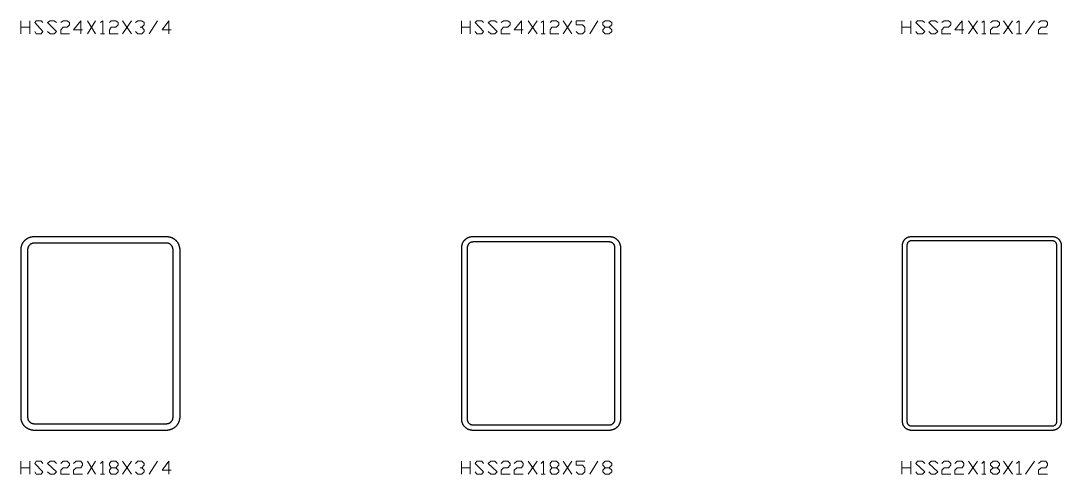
# Model space of a CAD drawing. Header units: inches. Extents: x 0 to 975, y -1305 to 34.
# Drawn here: x 600 to 718, y -105 to -53.5 of the extents above; entities that cross this region are included whole.
import ezdxf

# ---------------------------------------------------------------- set-up
doc = ezdxf.new("R2010")
doc.units = ezdxf.units.IN
doc.header["$MEASUREMENT"] = 0
doc.layers.add('AISC_STEEL', color=7, linetype='Continuous')

msp = doc.modelspace()

# ---------------------------------------------------------------- linework, layer by layer
at = {"color": 3, "lineweight": 0}
for p, q in [((599.98, -55), (599.98, -53.52)), ((599.98, -54.26), (600.99, -54.26)), ((600.99, -53.52), (600.99, -55)), ((607.54, -53.52), (608.46, -55)), ((607.54, -55), (608.46, -53.52)), ((611.5, -53.52), (612.52, -55)), ((611.5, -55), (612.52, -53.52)), ((614.55, -55), (615.47, -53.52)), ((649.96, -55), (649.96, -53.52)), ((649.96, -54.26), (650.97, -54.26)), ((650.97, -53.52), (650.97, -55)), ((657.52, -53.52), (658.54, -55)), ((657.52, -55), (658.54, -53.52)), ((661.49, -53.52), (662.5, -55)), ((661.49, -55), (662.5, -53.52)), ((664.53, -55), (665.45, -53.52)), ((699.94, -55), (699.94, -53.52)), ((699.94, -54.26), (700.95, -54.26)), ((700.95, -53.52), (700.95, -55)), ((707.5, -53.52), (708.52, -55)), ((707.5, -55), (708.52, -53.52)), ((711.47, -53.52), (712.48, -55)), ((711.47, -55), (712.48, -53.52)), ((713.96, -55), (714.97, -53.52)), ((609.01, -55), (609.48, -55)), ((659, -55), (659.46, -55)), ((708.98, -55), (709.44, -55)), ((712.94, -55), (713.5, -55)), ((599.98, -104.98), (599.98, -103.5)), ((600.99, -103.5), (600.99, -104.98)), ((607.54, -103.5), (608.46, -104.98)), ((607.54, -104.98), (608.46, -103.5)), ((611.5, -103.5), (612.52, -104.98)), ((611.5, -104.98), (612.52, -103.5)), ((614.55, -104.98), (615.47, -103.5)), ((649.96, -104.98), (649.96, -103.5)), ((650.97, -103.5), (650.97, -104.98)), ((657.52, -103.5), (658.54, -104.98)), ((657.52, -104.98), (658.54, -103.5)), ((661.49, -103.5), (662.5, -104.98)), ((661.49, -104.98), (662.5, -103.5)), ((664.53, -104.98), (665.45, -103.5)), ((699.94, -104.98), (699.94, -103.5)), ((700.95, -103.5), (700.95, -104.98)), ((707.5, -103.5), (708.52, -104.98)), ((707.5, -104.98), (708.52, -103.5)), ((711.47, -103.5), (712.48, -104.98)), ((711.47, -104.98), (712.48, -103.5)), ((713.96, -104.98), (714.97, -103.5)), ((599.98, -104.24), (600.99, -104.24)), ((609.01, -104.98), (609.48, -104.98)), ((649.96, -104.24), (650.97, -104.24)), ((659, -104.98), (659.46, -104.98)), ((699.94, -104.24), (700.95, -104.24)), ((708.98, -104.98), (709.44, -104.98)), ((712.94, -104.98), (713.5, -104.98))]:
    msp.add_line(p, q, dxfattribs=at)
for points in [[(601.55, -54.72), (601.73, -55), (602.28, -55), (602.47, -54.72), (601.55, -53.71), (601.73, -53.52), (602.28, -53.52), (602.47, -53.71)], [(603.02, -54.72), (603.3, -55), (603.76, -55), (604.04, -54.72), (603.02, -53.71), (603.3, -53.52), (603.76, -53.52), (604.04, -53.71)], [(604.5, -53.71), (604.77, -53.52), (605.23, -53.52), (605.51, -53.71), (605.51, -53.98), (605.23, -54.26), (604.77, -54.26), (604.5, -54.54), (604.5, -55), (605.51, -55)], [(606.99, -54.54), (605.97, -54.54), (606.8, -53.52), (606.8, -55)], [(609.01, -53.71), (609.29, -53.52), (609.29, -55)], [(610.03, -53.71), (610.21, -53.52), (610.77, -53.52), (611.04, -53.71), (611.04, -53.98), (610.77, -54.26), (610.21, -54.26), (610.03, -54.54), (610.03, -55), (611.04, -55)], [(612.98, -53.71), (613.26, -53.52), (613.72, -53.52), (613.99, -53.71), (613.99, -53.98), (613.72, -54.26), (613.53, -54.26)], [(613.72, -54.26), (613.99, -54.54), (613.99, -54.72), (613.72, -55), (613.26, -55), (612.98, -54.72)], [(617.04, -54.54), (616.02, -54.54), (616.76, -53.52), (616.76, -55)], [(651.53, -54.72), (651.71, -55), (652.26, -55), (652.45, -54.72), (651.53, -53.71), (651.71, -53.52), (652.26, -53.52), (652.45, -53.71)], [(653, -54.72), (653.28, -55), (653.74, -55), (654.02, -54.72), (653, -53.71), (653.28, -53.52), (653.74, -53.52), (654.02, -53.71)], [(654.48, -53.71), (654.75, -53.52), (655.22, -53.52), (655.49, -53.71), (655.49, -53.98), (655.22, -54.26), (654.75, -54.26), (654.48, -54.54), (654.48, -55), (655.49, -55)], [(656.97, -54.54), (655.95, -54.54), (656.78, -53.52), (656.78, -55)], [(659, -53.71), (659.27, -53.52), (659.27, -55)], [(660.01, -53.71), (660.2, -53.52), (660.75, -53.52), (661.03, -53.71), (661.03, -53.98), (660.75, -54.26), (660.2, -54.26), (660.01, -54.54), (660.01, -55), (661.03, -55)], [(662.96, -54.72), (663.24, -55), (663.7, -55), (663.98, -54.72), (663.98, -54.26), (663.7, -53.98), (662.96, -53.98), (662.96, -53.52), (663.98, -53.52)], [(666.74, -54.26), (667.02, -54.54), (667.02, -54.72), (666.74, -55), (666.28, -55), (666, -54.72), (666, -54.54), (666.28, -54.26), (666.74, -54.26), (667.02, -53.98), (667.02, -53.71), (666.74, -53.52), (666.28, -53.52), (666, -53.71), (666, -53.98), (666.28, -54.26)], [(701.51, -54.72), (701.69, -55), (702.25, -55), (702.52, -54.72), (701.51, -53.71), (701.69, -53.52), (702.25, -53.52), (702.52, -53.71)], [(702.98, -54.72), (703.26, -55), (703.72, -55), (704, -54.72), (702.98, -53.71), (703.26, -53.52), (703.72, -53.52), (704, -53.71)], [(704.46, -53.71), (704.74, -53.52), (705.2, -53.52), (705.47, -53.71), (705.47, -53.98), (705.2, -54.26), (704.74, -54.26), (704.46, -54.54), (704.46, -55), (705.47, -55)], [(706.95, -54.54), (705.93, -54.54), (706.76, -53.52), (706.76, -55)], [(708.98, -53.71), (709.25, -53.52), (709.25, -55)], [(709.99, -53.71), (710.27, -53.52), (710.73, -53.52), (711.01, -53.71), (711.01, -53.98), (710.73, -54.26), (710.27, -54.26), (709.99, -54.54), (709.99, -55), (711.01, -55)], [(712.94, -53.71), (713.22, -53.52), (713.22, -55)], [(715.43, -53.71), (715.71, -53.52), (716.26, -53.52), (716.45, -53.71), (716.45, -53.98), (716.26, -54.26), (715.71, -54.26), (715.43, -54.54), (715.43, -55), (716.45, -55)], [(601.55, -104.7), (601.73, -104.98), (602.28, -104.98), (602.47, -104.7), (601.55, -103.78), (601.73, -103.5), (602.28, -103.5), (602.47, -103.78)], [(603.02, -104.7), (603.3, -104.98), (603.76, -104.98), (604.04, -104.7), (603.02, -103.78), (603.3, -103.5), (603.76, -103.5), (604.04, -103.78)], [(604.5, -103.78), (604.77, -103.5), (605.23, -103.5), (605.51, -103.78), (605.51, -103.96), (605.23, -104.24), (604.77, -104.24), (604.5, -104.52), (604.5, -104.98), (605.51, -104.98)], [(605.97, -103.78), (606.25, -103.5), (606.8, -103.5), (606.99, -103.78), (606.99, -103.96), (606.8, -104.24), (606.25, -104.24), (605.97, -104.52), (605.97, -104.98), (606.99, -104.98)], [(609.01, -103.78), (609.29, -103.5), (609.29, -104.98)], [(610.77, -104.24), (611.04, -104.52), (611.04, -104.7), (610.77, -104.98), (610.21, -104.98), (610.03, -104.7), (610.03, -104.52), (610.21, -104.24), (610.77, -104.24), (611.04, -103.96), (611.04, -103.78), (610.77, -103.5), (610.21, -103.5), (610.03, -103.78), (610.03, -103.96), (610.21, -104.24)], [(612.98, -103.78), (613.26, -103.5), (613.72, -103.5), (613.99, -103.78), (613.99, -103.96), (613.72, -104.24), (613.53, -104.24)], [(617.04, -104.52), (616.02, -104.52), (616.76, -103.5), (616.76, -104.98)], [(651.53, -104.7), (651.71, -104.98), (652.26, -104.98), (652.45, -104.7), (651.53, -103.78), (651.71, -103.5), (652.26, -103.5), (652.45, -103.78)], [(653, -104.7), (653.28, -104.98), (653.74, -104.98), (654.02, -104.7), (653, -103.78), (653.28, -103.5), (653.74, -103.5), (654.02, -103.78)], [(654.48, -103.78), (654.75, -103.5), (655.22, -103.5), (655.49, -103.78), (655.49, -103.96), (655.22, -104.24), (654.75, -104.24), (654.48, -104.52), (654.48, -104.98), (655.49, -104.98)], [(655.95, -103.78), (656.23, -103.5), (656.78, -103.5), (656.97, -103.78), (656.97, -103.96), (656.78, -104.24), (656.23, -104.24), (655.95, -104.52), (655.95, -104.98), (656.97, -104.98)], [(659, -103.78), (659.27, -103.5), (659.27, -104.98)], [(660.75, -104.24), (661.03, -104.52), (661.03, -104.7), (660.75, -104.98), (660.2, -104.98), (660.01, -104.7), (660.01, -104.52), (660.2, -104.24), (660.75, -104.24), (661.03, -103.96), (661.03, -103.78), (660.75, -103.5), (660.2, -103.5), (660.01, -103.78), (660.01, -103.96), (660.2, -104.24)], [(662.96, -104.7), (663.24, -104.98), (663.7, -104.98), (663.98, -104.7), (663.98, -104.24), (663.7, -103.96), (662.96, -103.96), (662.96, -103.5), (663.98, -103.5)], [(666.74, -104.24), (667.02, -104.52), (667.02, -104.7), (666.74, -104.98), (666.28, -104.98), (666, -104.7), (666, -104.52), (666.28, -104.24), (666.74, -104.24), (667.02, -103.96), (667.02, -103.78), (666.74, -103.5), (666.28, -103.5), (666, -103.78), (666, -103.96), (666.28, -104.24)], [(701.51, -104.7), (701.69, -104.98), (702.25, -104.98), (702.52, -104.7), (701.51, -103.78), (701.69, -103.5), (702.25, -103.5), (702.52, -103.78)], [(702.98, -104.7), (703.26, -104.98), (703.72, -104.98), (704, -104.7), (702.98, -103.78), (703.26, -103.5), (703.72, -103.5), (704, -103.78)], [(704.46, -103.78), (704.74, -103.5), (705.2, -103.5), (705.47, -103.78), (705.47, -103.96), (705.2, -104.24), (704.74, -104.24), (704.46, -104.52), (704.46, -104.98), (705.47, -104.98)], [(705.93, -103.78), (706.21, -103.5), (706.76, -103.5), (706.95, -103.78), (706.95, -103.96), (706.76, -104.24), (706.21, -104.24), (705.93, -104.52), (705.93, -104.98), (706.95, -104.98)], [(708.98, -103.78), (709.25, -103.5), (709.25, -104.98)], [(710.73, -104.24), (711.01, -104.52), (711.01, -104.7), (710.73, -104.98), (710.27, -104.98), (709.99, -104.7), (709.99, -104.52), (710.27, -104.24), (710.73, -104.24), (711.01, -103.96), (711.01, -103.78), (710.73, -103.5), (710.27, -103.5), (709.99, -103.78), (709.99, -103.96), (710.27, -104.24)], [(712.94, -103.78), (713.22, -103.5), (713.22, -104.98)], [(715.43, -103.78), (715.71, -103.5), (716.26, -103.5), (716.45, -103.78), (716.45, -103.96), (716.26, -104.24), (715.71, -104.24), (715.43, -104.52), (715.43, -104.98), (716.45, -104.98)], [(613.72, -104.24), (613.99, -104.52), (613.99, -104.7), (613.72, -104.98), (613.26, -104.98), (612.98, -104.7)]]:
    msp.add_lwpolyline(points, dxfattribs=at)
at = {"layer": 'AISC_STEEL'}
for points in [[(616.5, -78), (616.53, -78), (616.56, -78), (616.59, -78), (616.62, -78), (616.65, -78.01), (616.68, -78.01), (616.71, -78.01), (616.74, -78.02), (616.77, -78.02), (616.8, -78.03), (616.83, -78.04), (616.85, -78.04), (616.88, -78.05), (616.91, -78.06), (616.94, -78.07), (616.97, -78.08), (617, -78.08), (617.03, -78.1), (617.05, -78.11), (617.08, -78.12), (617.11, -78.13), (617.14, -78.14), (617.16, -78.15), (617.19, -78.17), (617.22, -78.18), (617.24, -78.2), (617.27, -78.21), (617.29, -78.23), (617.32, -78.24), (617.34, -78.26), (617.37, -78.28), (617.39, -78.29), (617.42, -78.31), (617.44, -78.33), (617.46, -78.35), (617.48, -78.37), (617.51, -78.39), (617.53, -78.41), (617.55, -78.43), (617.57, -78.45), (617.59, -78.47), (617.61, -78.49), (617.63, -78.52), (617.65, -78.54), (617.67, -78.56), (617.69, -78.58), (617.71, -78.61), (617.72, -78.63), (617.74, -78.66), (617.76, -78.68), (617.77, -78.71), (617.79, -78.73), (617.8, -78.76), (617.82, -78.78), (617.83, -78.81), (617.85, -78.84), (617.86, -78.86), (617.87, -78.89), (617.88, -78.92), (617.89, -78.95), (617.9, -78.97), (617.92, -79), (617.92, -79.03), (617.93, -79.06), (617.94, -79.09), (617.95, -79.12), (617.96, -79.15), (617.96, -79.17), (617.97, -79.2), (617.98, -79.23), (617.98, -79.26), (617.99, -79.29), (617.99, -79.32), (617.99, -79.35), (618, -79.38), (618, -79.41), (618, -79.44), (618, -79.47), (618, -79.5), (618, -98.5), (618, -98.53), (618, -98.56), (618, -98.59), (618, -98.62), (617.99, -98.65), (617.99, -98.68), (617.99, -98.71), (617.98, -98.74), (617.98, -98.77), (617.97, -98.8), (617.96, -98.83), (617.96, -98.85), (617.95, -98.88), (617.94, -98.91), (617.93, -98.94), (617.92, -98.97), (617.92, -99), (617.9, -99.03), (617.89, -99.05), (617.88, -99.08), (617.87, -99.11), (617.86, -99.14), (617.85, -99.16), (617.83, -99.19), (617.82, -99.22), (617.8, -99.24), (617.79, -99.27), (617.77, -99.29), (617.76, -99.32), (617.74, -99.34), (617.72, -99.37), (617.71, -99.39), (617.69, -99.42), (617.67, -99.44), (617.65, -99.46), (617.63, -99.48), (617.61, -99.51), (617.59, -99.53), (617.57, -99.55), (617.55, -99.57), (617.53, -99.59), (617.51, -99.61), (617.48, -99.63), (617.46, -99.65), (617.44, -99.67), (617.42, -99.69), (617.39, -99.71), (617.37, -99.72), (617.34, -99.74), (617.32, -99.76), (617.29, -99.77), (617.27, -99.79), (617.24, -99.8), (617.22, -99.82), (617.19, -99.83), (617.16, -99.85), (617.14, -99.86), (617.11, -99.87), (617.08, -99.88), (617.05, -99.89), (617.03, -99.9), (617, -99.92), (616.97, -99.92), (616.94, -99.93), (616.91, -99.94), (616.88, -99.95), (616.85, -99.96), (616.83, -99.96), (616.8, -99.97), (616.77, -99.98), (616.74, -99.98), (616.71, -99.99), (616.68, -99.99), (616.65, -99.99), (616.62, -100), (616.59, -100), (616.56, -100), (616.53, -100), (616.5, -100), (601.5, -100), (601.47, -100), (601.44, -100), (601.41, -100), (601.38, -100), (601.35, -99.99), (601.32, -99.99), (601.29, -99.99), (601.26, -99.98), (601.23, -99.98), (601.2, -99.97), (601.17, -99.96), (601.15, -99.96), (601.12, -99.95), (601.09, -99.94), (601.06, -99.93), (601.03, -99.92), (601, -99.92), (600.97, -99.9), (600.95, -99.89), (600.92, -99.88), (600.89, -99.87), (600.86, -99.86), (600.84, -99.85), (600.81, -99.83), (600.78, -99.82), (600.76, -99.8), (600.73, -99.79), (600.71, -99.77), (600.68, -99.76), (600.66, -99.74), (600.63, -99.72), (600.61, -99.71), (600.58, -99.69), (600.56, -99.67), (600.54, -99.65), (600.52, -99.63), (600.49, -99.61), (600.47, -99.59), (600.45, -99.57), (600.43, -99.55), (600.41, -99.53), (600.39, -99.51), (600.37, -99.48), (600.35, -99.46), (600.33, -99.44), (600.31, -99.42), (600.29, -99.39), (600.28, -99.37), (600.26, -99.34), (600.24, -99.32), (600.23, -99.29), (600.21, -99.27), (600.2, -99.24), (600.18, -99.22), (600.17, -99.19), (600.15, -99.16), (600.14, -99.14), (600.13, -99.11), (600.12, -99.08), (600.11, -99.05), (600.1, -99.03), (600.08, -99), (600.08, -98.97), (600.07, -98.94), (600.06, -98.91), (600.05, -98.88), (600.04, -98.85), (600.04, -98.83), (600.03, -98.8), (600.02, -98.77), (600.02, -98.74), (600.01, -98.71), (600.01, -98.68), (600.01, -98.65), (600, -98.62), (600, -98.59), (600, -98.56), (600, -98.53), (600, -98.5), (600, -79.5), (600, -79.47), (600, -79.44), (600, -79.41), (600, -79.38), (600.01, -79.35), (600.01, -79.32), (600.01, -79.29), (600.02, -79.26), (600.02, -79.23), (600.03, -79.2), (600.04, -79.17), (600.04, -79.15), (600.05, -79.12), (600.06, -79.09), (600.07, -79.06), (600.08, -79.03), (600.08, -79), (600.1, -78.97), (600.11, -78.95), (600.12, -78.92), (600.13, -78.89), (600.14, -78.86), (600.15, -78.84), (600.17, -78.81), (600.18, -78.78), (600.2, -78.76), (600.21, -78.73), (600.23, -78.71), (600.24, -78.68), (600.26, -78.66), (600.28, -78.63), (600.29, -78.61), (600.31, -78.58), (600.33, -78.56), (600.35, -78.54), (600.37, -78.52), (600.39, -78.49), (600.41, -78.47), (600.43, -78.45), (600.45, -78.43), (600.47, -78.41), (600.49, -78.39), (600.52, -78.37), (600.54, -78.35), (600.56, -78.33), (600.58, -78.31), (600.61, -78.29), (600.63, -78.28), (600.66, -78.26), (600.68, -78.24), (600.71, -78.23), (600.73, -78.21), (600.76, -78.2), (600.78, -78.18), (600.81, -78.17), (600.84, -78.15), (600.86, -78.14), (600.89, -78.13), (600.92, -78.12), (600.95, -78.11), (600.97, -78.1), (601, -78.08), (601.03, -78.08), (601.06, -78.07), (601.09, -78.06), (601.12, -78.05), (601.15, -78.04), (601.17, -78.04), (601.2, -78.03), (601.23, -78.02), (601.26, -78.02), (601.29, -78.01), (601.32, -78.01), (601.35, -78.01), (601.38, -78), (601.41, -78), (601.44, -78), (601.47, -78), (601.5, -78)], [(601.5, -78.75), (601.47, -78.75), (601.44, -78.75), (601.41, -78.76), (601.38, -78.76), (601.35, -78.76), (601.32, -78.77), (601.3, -78.78), (601.27, -78.79), (601.24, -78.8), (601.21, -78.81), (601.19, -78.82), (601.16, -78.83), (601.13, -78.85), (601.11, -78.86), (601.08, -78.88), (601.06, -78.89), (601.04, -78.91), (601.01, -78.93), (600.99, -78.95), (600.97, -78.97), (600.95, -78.99), (600.93, -79.01), (600.91, -79.04), (600.89, -79.06), (600.88, -79.08), (600.86, -79.11), (600.85, -79.13), (600.83, -79.16), (600.82, -79.19), (600.81, -79.21), (600.8, -79.24), (600.79, -79.27), (600.78, -79.3), (600.77, -79.32), (600.76, -79.35), (600.76, -79.38), (600.76, -79.41), (600.75, -79.44), (600.75, -79.47), (600.75, -79.5), (600.75, -98.5), (600.75, -98.53), (600.75, -98.56), (600.76, -98.59), (600.76, -98.62), (600.76, -98.65), (600.77, -98.68), (600.78, -98.7), (600.79, -98.73), (600.8, -98.76), (600.81, -98.79), (600.82, -98.81), (600.83, -98.84), (600.85, -98.87), (600.86, -98.89), (600.88, -98.92), (600.89, -98.94), (600.91, -98.96), (600.93, -98.99), (600.95, -99.01), (600.97, -99.03), (600.99, -99.05), (601.01, -99.07), (601.04, -99.09), (601.06, -99.11), (601.08, -99.12), (601.11, -99.14), (601.13, -99.15), (601.16, -99.17), (601.19, -99.18), (601.21, -99.19), (601.24, -99.2), (601.27, -99.21), (601.3, -99.22), (601.32, -99.23), (601.35, -99.24), (601.38, -99.24), (601.41, -99.24), (601.44, -99.25), (601.47, -99.25), (601.5, -99.25), (616.5, -99.25), (616.53, -99.25), (616.56, -99.25), (616.59, -99.24), (616.62, -99.24), (616.65, -99.24), (616.68, -99.23), (616.7, -99.22), (616.73, -99.21), (616.76, -99.2), (616.79, -99.19), (616.81, -99.18), (616.84, -99.17), (616.87, -99.15), (616.89, -99.14), (616.92, -99.12), (616.94, -99.11), (616.96, -99.09), (616.99, -99.07), (617.01, -99.05), (617.03, -99.03), (617.05, -99.01), (617.07, -98.99), (617.09, -98.96), (617.11, -98.94), (617.12, -98.92), (617.14, -98.89), (617.15, -98.87), (617.17, -98.84), (617.18, -98.81), (617.19, -98.79), (617.2, -98.76), (617.21, -98.73), (617.22, -98.7), (617.23, -98.68), (617.24, -98.65), (617.24, -98.62), (617.24, -98.59), (617.25, -98.56), (617.25, -98.53), (617.25, -98.5), (617.25, -79.5), (617.25, -79.47), (617.25, -79.44), (617.24, -79.41), (617.24, -79.38), (617.24, -79.35), (617.23, -79.32), (617.22, -79.3), (617.21, -79.27), (617.2, -79.24), (617.19, -79.21), (617.18, -79.19), (617.17, -79.16), (617.15, -79.13), (617.14, -79.11), (617.12, -79.08), (617.11, -79.06), (617.09, -79.04), (617.07, -79.01), (617.05, -78.99), (617.03, -78.97), (617.01, -78.95), (616.99, -78.93), (616.96, -78.91), (616.94, -78.89), (616.92, -78.88), (616.89, -78.86), (616.87, -78.85), (616.84, -78.83), (616.81, -78.82), (616.79, -78.81), (616.76, -78.8), (616.73, -78.79), (616.7, -78.78), (616.68, -78.77), (616.65, -78.76), (616.62, -78.76), (616.59, -78.76), (616.56, -78.75), (616.53, -78.75), (616.5, -78.75)], [(666.75, -78), (666.78, -78), (666.81, -78), (666.84, -78), (666.87, -78.01), (666.9, -78.01), (666.93, -78.01), (666.96, -78.02), (666.99, -78.02), (667.02, -78.03), (667.04, -78.04), (667.07, -78.04), (667.1, -78.05), (667.13, -78.06), (667.16, -78.07), (667.19, -78.08), (667.21, -78.09), (667.24, -78.1), (667.27, -78.11), (667.3, -78.13), (667.32, -78.14), (667.35, -78.15), (667.38, -78.17), (667.4, -78.18), (667.43, -78.2), (667.45, -78.21), (667.48, -78.23), (667.5, -78.25), (667.52, -78.27), (667.55, -78.29), (667.57, -78.31), (667.59, -78.33), (667.61, -78.35), (667.63, -78.37), (667.65, -78.39), (667.67, -78.41), (667.69, -78.43), (667.71, -78.45), (667.73, -78.48), (667.75, -78.5), (667.77, -78.52), (667.79, -78.55), (667.8, -78.57), (667.82, -78.6), (667.83, -78.62), (667.85, -78.65), (667.86, -78.68), (667.87, -78.7), (667.89, -78.73), (667.9, -78.76), (667.91, -78.79), (667.92, -78.81), (667.93, -78.84), (667.94, -78.87), (667.95, -78.9), (667.96, -78.93), (667.96, -78.96), (667.97, -78.98), (667.98, -79.01), (667.98, -79.04), (667.99, -79.07), (667.99, -79.1), (667.99, -79.13), (668, -79.16), (668, -79.19), (668, -79.22), (668, -79.25), (668, -98.75), (668, -98.78), (668, -98.81), (668, -98.84), (667.99, -98.87), (667.99, -98.9), (667.99, -98.93), (667.98, -98.96), (667.98, -98.99), (667.97, -99.02), (667.96, -99.04), (667.96, -99.07), (667.95, -99.1), (667.94, -99.13), (667.93, -99.16), (667.92, -99.19), (667.91, -99.21), (667.9, -99.24), (667.89, -99.27), (667.87, -99.3), (667.86, -99.32), (667.85, -99.35), (667.83, -99.38), (667.82, -99.4), (667.8, -99.43), (667.79, -99.45), (667.77, -99.48), (667.75, -99.5), (667.73, -99.52), (667.71, -99.55), (667.69, -99.57), (667.67, -99.59), (667.65, -99.61), (667.63, -99.63), (667.61, -99.65), (667.59, -99.67), (667.57, -99.69), (667.55, -99.71), (667.52, -99.73), (667.5, -99.75), (667.48, -99.77), (667.45, -99.79), (667.43, -99.8), (667.4, -99.82), (667.38, -99.83), (667.35, -99.85), (667.32, -99.86), (667.3, -99.87), (667.27, -99.89), (667.24, -99.9), (667.21, -99.91), (667.19, -99.92), (667.16, -99.93), (667.13, -99.94), (667.1, -99.95), (667.07, -99.96), (667.04, -99.96), (667.02, -99.97), (666.99, -99.98), (666.96, -99.98), (666.93, -99.99), (666.9, -99.99), (666.87, -99.99), (666.84, -100), (666.81, -100), (666.78, -100), (666.75, -100), (651.25, -100), (651.22, -100), (651.19, -100), (651.16, -100), (651.13, -99.99), (651.1, -99.99), (651.07, -99.99), (651.04, -99.98), (651.01, -99.98), (650.98, -99.97), (650.96, -99.96), (650.93, -99.96), (650.9, -99.95), (650.87, -99.94), (650.84, -99.93), (650.81, -99.92), (650.79, -99.91), (650.76, -99.9), (650.73, -99.89), (650.7, -99.87), (650.68, -99.86), (650.65, -99.85), (650.62, -99.83), (650.6, -99.82), (650.57, -99.8), (650.55, -99.79), (650.52, -99.77), (650.5, -99.75), (650.48, -99.73), (650.45, -99.71), (650.43, -99.69), (650.41, -99.67), (650.39, -99.65), (650.37, -99.63), (650.35, -99.61), (650.33, -99.59), (650.31, -99.57), (650.29, -99.55), (650.27, -99.52), (650.25, -99.5), (650.23, -99.48), (650.21, -99.45), (650.2, -99.43), (650.18, -99.4), (650.17, -99.38), (650.15, -99.35), (650.14, -99.32), (650.13, -99.3), (650.11, -99.27), (650.1, -99.24), (650.09, -99.21), (650.08, -99.19), (650.07, -99.16), (650.06, -99.13), (650.05, -99.1), (650.04, -99.07), (650.04, -99.04), (650.03, -99.02), (650.02, -98.99), (650.02, -98.96), (650.01, -98.93), (650.01, -98.9), (650.01, -98.87), (650, -98.84), (650, -98.81), (650, -98.78), (650, -98.75), (650, -79.25), (650, -79.22), (650, -79.19), (650, -79.16), (650.01, -79.13), (650.01, -79.1), (650.01, -79.07), (650.02, -79.04), (650.02, -79.01), (650.03, -78.98), (650.04, -78.96), (650.04, -78.93), (650.05, -78.9), (650.06, -78.87), (650.07, -78.84), (650.08, -78.81), (650.09, -78.79), (650.1, -78.76), (650.11, -78.73), (650.13, -78.7), (650.14, -78.68), (650.15, -78.65), (650.17, -78.62), (650.18, -78.6), (650.2, -78.57), (650.21, -78.55), (650.23, -78.52), (650.25, -78.5), (650.27, -78.48), (650.29, -78.45), (650.31, -78.43), (650.33, -78.41), (650.35, -78.39), (650.37, -78.37), (650.39, -78.35), (650.41, -78.33), (650.43, -78.31), (650.45, -78.29), (650.48, -78.27), (650.5, -78.25), (650.52, -78.23), (650.55, -78.21), (650.57, -78.2), (650.6, -78.18), (650.62, -78.17), (650.65, -78.15), (650.68, -78.14), (650.7, -78.13), (650.73, -78.11), (650.76, -78.1), (650.79, -78.09), (650.81, -78.08), (650.84, -78.07), (650.87, -78.06), (650.9, -78.05), (650.93, -78.04), (650.96, -78.04), (650.98, -78.03), (651.01, -78.02), (651.04, -78.02), (651.07, -78.01), (651.1, -78.01), (651.13, -78.01), (651.16, -78), (651.19, -78), (651.22, -78), (651.25, -78)], [(651.25, -78.62), (651.22, -78.63), (651.19, -78.63), (651.16, -78.63), (651.13, -78.64), (651.1, -78.64), (651.07, -78.65), (651.05, -78.66), (651.02, -78.67), (650.99, -78.68), (650.96, -78.69), (650.94, -78.71), (650.91, -78.72), (650.89, -78.74), (650.86, -78.76), (650.84, -78.78), (650.82, -78.8), (650.8, -78.82), (650.78, -78.84), (650.76, -78.86), (650.74, -78.89), (650.72, -78.91), (650.71, -78.94), (650.69, -78.96), (650.68, -78.99), (650.67, -79.02), (650.66, -79.05), (650.65, -79.07), (650.64, -79.1), (650.64, -79.13), (650.63, -79.16), (650.63, -79.19), (650.63, -79.22), (650.62, -79.25), (650.62, -98.75), (650.63, -98.78), (650.63, -98.81), (650.63, -98.84), (650.64, -98.87), (650.64, -98.9), (650.65, -98.93), (650.66, -98.95), (650.67, -98.98), (650.68, -99.01), (650.69, -99.04), (650.71, -99.06), (650.72, -99.09), (650.74, -99.11), (650.76, -99.14), (650.78, -99.16), (650.8, -99.18), (650.82, -99.2), (650.84, -99.22), (650.86, -99.24), (650.89, -99.26), (650.91, -99.28), (650.94, -99.29), (650.96, -99.31), (650.99, -99.32), (651.02, -99.33), (651.05, -99.34), (651.07, -99.35), (651.1, -99.36), (651.13, -99.36), (651.16, -99.37), (651.19, -99.37), (651.22, -99.37), (651.25, -99.38), (666.75, -99.38), (666.78, -99.37), (666.81, -99.37), (666.84, -99.37), (666.87, -99.36), (666.9, -99.36), (666.93, -99.35), (666.95, -99.34), (666.98, -99.33), (667.01, -99.32), (667.04, -99.31), (667.06, -99.29), (667.09, -99.28), (667.11, -99.26), (667.14, -99.24), (667.16, -99.22), (667.18, -99.2), (667.2, -99.18), (667.22, -99.16), (667.24, -99.14), (667.26, -99.11), (667.28, -99.09), (667.29, -99.06), (667.31, -99.04), (667.32, -99.01), (667.33, -98.98), (667.34, -98.95), (667.35, -98.93), (667.36, -98.9), (667.36, -98.87), (667.37, -98.84), (667.37, -98.81), (667.37, -98.78), (667.38, -98.75), (667.38, -79.25), (667.37, -79.22), (667.37, -79.19), (667.37, -79.16), (667.36, -79.13), (667.36, -79.1), (667.35, -79.07), (667.34, -79.05), (667.33, -79.02), (667.32, -78.99), (667.31, -78.96), (667.29, -78.94), (667.28, -78.91), (667.26, -78.89), (667.24, -78.86), (667.22, -78.84), (667.2, -78.82), (667.18, -78.8), (667.16, -78.78), (667.14, -78.76), (667.11, -78.74), (667.09, -78.72), (667.06, -78.71), (667.04, -78.69), (667.01, -78.68), (666.98, -78.67), (666.95, -78.66), (666.93, -78.65), (666.9, -78.64), (666.87, -78.64), (666.84, -78.63), (666.81, -78.63), (666.78, -78.63), (666.75, -78.62)], [(717, -78), (717.03, -78), (717.06, -78), (717.09, -78), (717.12, -78.01), (717.15, -78.01), (717.18, -78.02), (717.21, -78.02), (717.23, -78.03), (717.26, -78.04), (717.29, -78.04), (717.32, -78.05), (717.35, -78.06), (717.38, -78.07), (717.4, -78.08), (717.43, -78.1), (717.46, -78.11), (717.48, -78.12), (717.51, -78.14), (717.53, -78.15), (717.56, -78.17), (717.58, -78.19), (717.61, -78.21), (717.63, -78.22), (717.65, -78.24), (717.67, -78.26), (717.7, -78.28), (717.72, -78.3), (717.74, -78.33), (717.76, -78.35), (717.78, -78.37), (717.79, -78.39), (717.81, -78.42), (717.83, -78.44), (717.85, -78.47), (717.86, -78.49), (717.88, -78.52), (717.89, -78.54), (717.9, -78.57), (717.92, -78.6), (717.93, -78.62), (717.94, -78.65), (717.95, -78.68), (717.96, -78.71), (717.96, -78.74), (717.97, -78.77), (717.98, -78.79), (717.98, -78.82), (717.99, -78.85), (717.99, -78.88), (718, -78.91), (718, -78.94), (718, -78.97), (718, -79), (718, -99), (718, -99.03), (718, -99.06), (718, -99.09), (717.99, -99.12), (717.99, -99.15), (717.98, -99.18), (717.98, -99.21), (717.97, -99.23), (717.96, -99.26), (717.96, -99.29), (717.95, -99.32), (717.94, -99.35), (717.93, -99.38), (717.92, -99.4), (717.9, -99.43), (717.89, -99.46), (717.88, -99.48), (717.86, -99.51), (717.85, -99.53), (717.83, -99.56), (717.81, -99.58), (717.79, -99.61), (717.78, -99.63), (717.76, -99.65), (717.74, -99.67), (717.72, -99.7), (717.7, -99.72), (717.67, -99.74), (717.65, -99.76), (717.63, -99.78), (717.61, -99.79), (717.58, -99.81), (717.56, -99.83), (717.53, -99.85), (717.51, -99.86), (717.48, -99.88), (717.46, -99.89), (717.43, -99.9), (717.4, -99.92), (717.38, -99.93), (717.35, -99.94), (717.32, -99.95), (717.29, -99.96), (717.26, -99.96), (717.23, -99.97), (717.21, -99.98), (717.18, -99.98), (717.15, -99.99), (717.12, -99.99), (717.09, -100), (717.06, -100), (717.03, -100), (717, -100), (701, -100), (700.97, -100), (700.94, -100), (700.91, -100), (700.88, -99.99), (700.85, -99.99), (700.82, -99.98), (700.79, -99.98), (700.77, -99.97), (700.74, -99.96), (700.71, -99.96), (700.68, -99.95), (700.65, -99.94), (700.62, -99.93), (700.6, -99.92), (700.57, -99.9), (700.54, -99.89), (700.52, -99.88), (700.49, -99.86), (700.47, -99.85), (700.44, -99.83), (700.42, -99.81), (700.39, -99.79), (700.37, -99.78), (700.35, -99.76), (700.33, -99.74), (700.3, -99.72), (700.28, -99.7), (700.26, -99.67), (700.24, -99.65), (700.22, -99.63), (700.21, -99.61), (700.19, -99.58), (700.17, -99.56), (700.15, -99.53), (700.14, -99.51), (700.12, -99.48), (700.11, -99.46), (700.1, -99.43), (700.08, -99.4), (700.07, -99.38), (700.06, -99.35), (700.05, -99.32), (700.04, -99.29), (700.04, -99.26), (700.03, -99.23), (700.02, -99.21), (700.02, -99.18), (700.01, -99.15), (700.01, -99.12), (700, -99.09), (700, -99.06), (700, -99.03), (700, -99), (700, -79), (700, -78.97), (700, -78.94), (700, -78.91), (700.01, -78.88), (700.01, -78.85), (700.02, -78.82), (700.02, -78.79), (700.03, -78.77), (700.04, -78.74), (700.04, -78.71), (700.05, -78.68), (700.06, -78.65), (700.07, -78.62), (700.08, -78.6), (700.1, -78.57), (700.11, -78.54), (700.12, -78.52), (700.14, -78.49), (700.15, -78.47), (700.17, -78.44), (700.19, -78.42), (700.21, -78.39), (700.22, -78.37), (700.24, -78.35), (700.26, -78.33), (700.28, -78.3), (700.3, -78.28), (700.33, -78.26), (700.35, -78.24), (700.37, -78.22), (700.39, -78.21), (700.42, -78.19), (700.44, -78.17), (700.47, -78.15), (700.49, -78.14), (700.52, -78.12), (700.54, -78.11), (700.57, -78.1), (700.6, -78.08), (700.62, -78.07), (700.65, -78.06), (700.68, -78.05), (700.71, -78.04), (700.74, -78.04), (700.77, -78.03), (700.79, -78.02), (700.82, -78.02), (700.85, -78.01), (700.88, -78.01), (700.91, -78), (700.94, -78), (700.97, -78), (701, -78)], [(701, -78.5), (700.97, -78.5), (700.94, -78.5), (700.91, -78.51), (700.88, -78.51), (700.86, -78.52), (700.83, -78.53), (700.8, -78.54), (700.78, -78.55), (700.75, -78.57), (700.73, -78.58), (700.7, -78.6), (700.68, -78.62), (700.66, -78.64), (700.64, -78.66), (700.62, -78.68), (700.6, -78.7), (700.58, -78.73), (700.57, -78.75), (700.55, -78.78), (700.54, -78.8), (700.53, -78.83), (700.52, -78.86), (700.51, -78.88), (700.51, -78.91), (700.5, -78.94), (700.5, -78.97), (700.5, -79), (700.5, -99), (700.5, -99.03), (700.5, -99.06), (700.51, -99.09), (700.51, -99.12), (700.52, -99.14), (700.53, -99.17), (700.54, -99.2), (700.55, -99.22), (700.57, -99.25), (700.58, -99.27), (700.6, -99.3), (700.62, -99.32), (700.64, -99.34), (700.66, -99.36), (700.68, -99.38), (700.7, -99.4), (700.73, -99.42), (700.75, -99.43), (700.78, -99.45), (700.8, -99.46), (700.83, -99.47), (700.86, -99.48), (700.88, -99.49), (700.91, -99.49), (700.94, -99.5), (700.97, -99.5), (701, -99.5), (717, -99.5), (717.03, -99.5), (717.06, -99.5), (717.09, -99.49), (717.12, -99.49), (717.14, -99.48), (717.17, -99.47), (717.2, -99.46), (717.22, -99.45), (717.25, -99.43), (717.27, -99.42), (717.3, -99.4), (717.32, -99.38), (717.34, -99.36), (717.36, -99.34), (717.38, -99.32), (717.4, -99.3), (717.42, -99.27), (717.43, -99.25), (717.45, -99.22), (717.46, -99.2), (717.47, -99.17), (717.48, -99.14), (717.49, -99.12), (717.49, -99.09), (717.5, -99.06), (717.5, -99.03), (717.5, -99), (717.5, -79), (717.5, -78.97), (717.5, -78.94), (717.49, -78.91), (717.49, -78.88), (717.48, -78.86), (717.47, -78.83), (717.46, -78.8), (717.45, -78.78), (717.43, -78.75), (717.42, -78.73), (717.4, -78.7), (717.38, -78.68), (717.36, -78.66), (717.34, -78.64), (717.32, -78.62), (717.3, -78.6), (717.27, -78.58), (717.25, -78.57), (717.22, -78.55), (717.2, -78.54), (717.17, -78.53), (717.14, -78.52), (717.12, -78.51), (717.09, -78.51), (717.06, -78.5), (717.03, -78.5), (717, -78.5)]]:
    msp.add_lwpolyline(points, close=True, dxfattribs=at)

doc.saveas('drawing.dxf')
